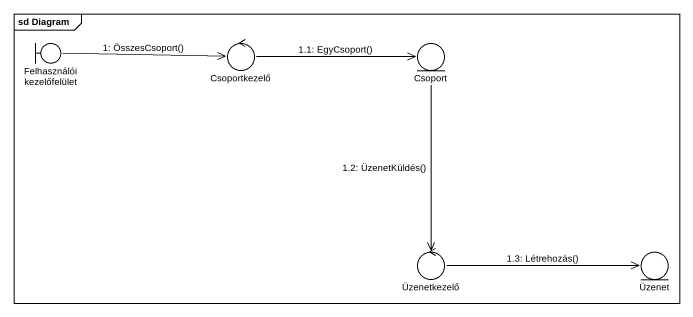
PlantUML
@startuml
mainframe sd Diagram
boundary "Felhasználói kezelőfelület" as Felhasználói_kezelőfelület
control Csoportkezelő
entity Csoport
control Üzenetkezelő
entity Üzenet
Felhasználói_kezelőfelület -right-> Csoportkezelő : 1: ÖsszesCsoport()
Csoportkezelő -right-> Csoport : 1.1: EgyCsoport()
Csoport --> Üzenetkezelő : 1.2: ÜzenetKüldés()
Üzenetkezelő -right-> Üzenet : 1.3: Létrehozás()
@enduml
